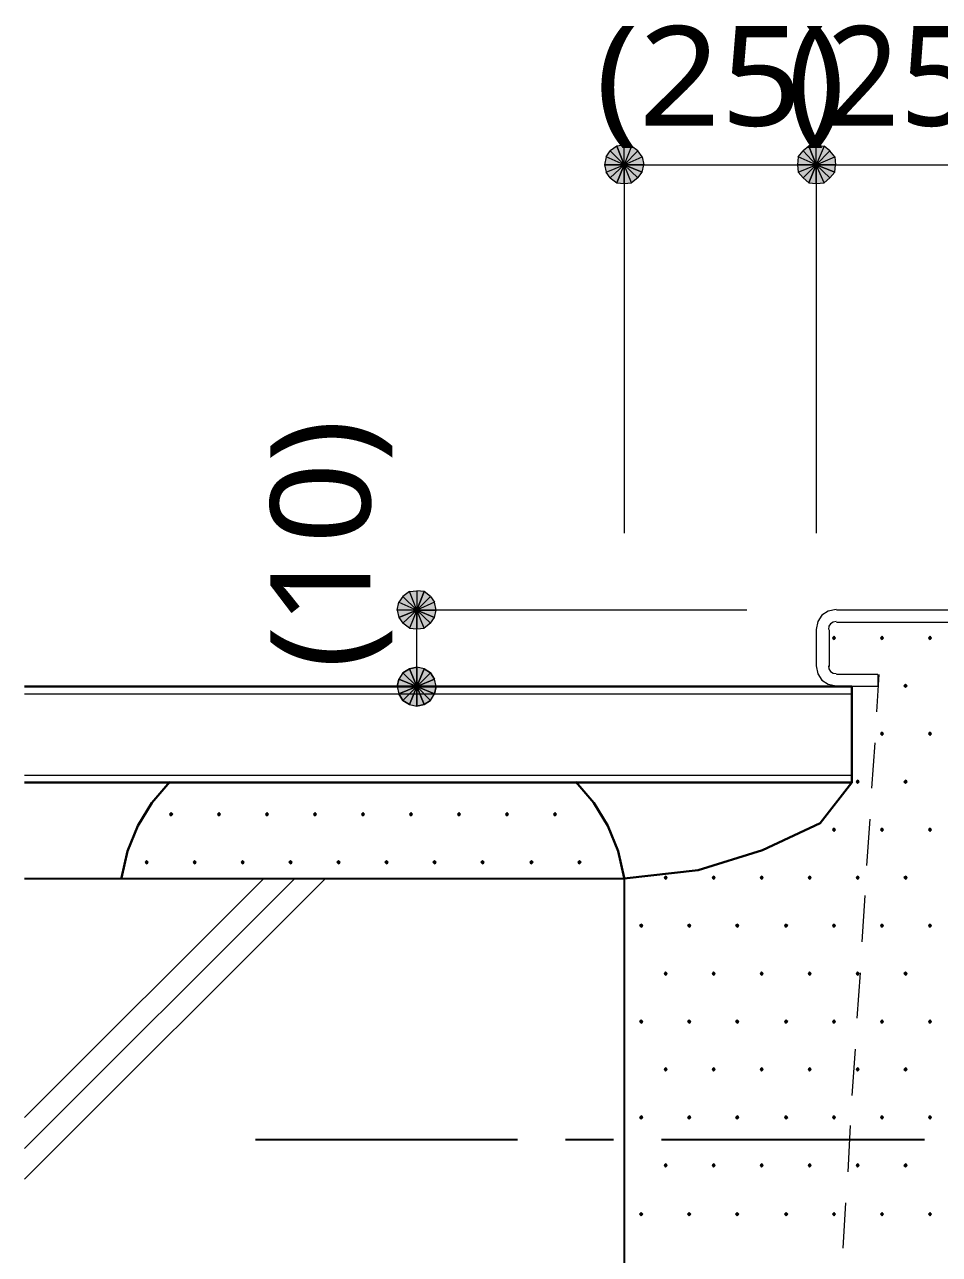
# Model space of a CAD drawing. Header units: millimetres. Extents: x 0 to 420, y 0 to 297.
# Drawn here: x 46.38 to 70.18, y 116.43 to 148.45 of the extents above; entities that cross this region are included whole.
import ezdxf
from ezdxf.enums import TextEntityAlignment as Align

# ---------------------------------------------------------------- set-up
doc = ezdxf.new("R2010")
doc.units = ezdxf.units.MM
doc.styles.add('kst32b', font='NotoSansJP-Variable.ttf')

msp = doc.modelspace()

# ---------------------------------------------------------------- hatches: boundary and pattern name
h = msp.add_hatch(color=7)
h.paths.add_polyline_path([(61.786, 145.288), (61.616, 145.161), (61.976, 144.801), (61.786, 145.288)])
h.paths.add_polyline_path([(61.616, 145.161), (61.976, 144.801), (61.51, 145.013), (61.616, 145.161)])
h.paths.add_polyline_path([(61.976, 144.801), (61.51, 145.013), (61.468, 144.801), (61.976, 144.801)])
h = msp.add_hatch(color=7)
h.paths.add_polyline_path([(62.336, 145.161), (62.167, 145.288), (61.976, 144.801), (62.336, 145.161)])
h.paths.add_polyline_path([(62.167, 145.288), (61.976, 144.801), (61.976, 145.309), (62.167, 145.288)])
h.paths.add_polyline_path([(61.976, 144.801), (61.976, 145.309), (61.786, 145.288), (61.976, 144.801)])
h = msp.add_hatch(color=7)
h.paths.add_polyline_path([(62.442, 144.611), (62.484, 144.801), (61.976, 144.801), (62.442, 144.611)])
h.paths.add_polyline_path([(62.484, 144.801), (61.976, 144.801), (62.442, 145.013), (62.484, 144.801)])
h.paths.add_polyline_path([(61.976, 144.801), (62.442, 145.013), (62.336, 145.161), (61.976, 144.801)])
h = msp.add_hatch(color=7)
h.paths.add_polyline_path([(66.781, 145.288), (66.633, 145.161), (66.971, 144.801), (66.781, 145.288)])
h.paths.add_polyline_path([(66.633, 145.161), (66.971, 144.801), (66.506, 145.013), (66.633, 145.161)])
h.paths.add_polyline_path([(66.971, 144.801), (66.506, 145.013), (66.485, 144.801), (66.971, 144.801)])
h = msp.add_hatch(color=7)
h.paths.add_polyline_path([(67.331, 145.161), (67.183, 145.288), (66.971, 144.801), (67.331, 145.161)])
h.paths.add_polyline_path([(67.183, 145.288), (66.971, 144.801), (66.971, 145.309), (67.183, 145.288)])
h.paths.add_polyline_path([(66.971, 144.801), (66.971, 145.309), (66.781, 145.288), (66.971, 144.801)])
h = msp.add_hatch(color=7)
h.paths.add_polyline_path([(67.458, 144.611), (67.479, 144.801), (66.971, 144.801), (67.458, 144.611)])
h.paths.add_polyline_path([(67.479, 144.801), (66.971, 144.801), (67.458, 145.013), (67.479, 144.801)])
h.paths.add_polyline_path([(66.971, 144.801), (67.458, 145.013), (67.331, 145.161), (66.971, 144.801)])
h = msp.add_hatch(color=7)
h.paths.add_polyline_path([(61.468, 144.801), (61.51, 144.611), (61.976, 144.801), (61.468, 144.801)])
h.paths.add_polyline_path([(61.51, 144.611), (61.976, 144.801), (61.616, 144.462), (61.51, 144.611)])
h.paths.add_polyline_path([(61.976, 144.801), (61.616, 144.462), (61.786, 144.335), (61.976, 144.801)])
for points in [[(61.786, 144.335), (61.976, 144.314), (61.976, 144.801), (61.786, 144.335)], [(66.781, 144.335), (66.971, 144.314), (66.971, 144.801), (66.781, 144.335)], [(57.044, 133.011), (57.087, 133.202), (56.579, 133.202), (57.044, 133.011)], [(67.437, 132.525), (67.416, 132.503), (67.395, 132.482), (67.416, 132.461), (67.437, 132.44), (67.458, 132.461), (67.479, 132.482), (67.458, 132.503), (67.437, 132.525)], [(68.686, 132.525), (68.665, 132.503), (68.644, 132.482), (68.665, 132.461), (68.686, 132.44), (68.707, 132.461), (68.728, 132.482), (68.707, 132.503), (68.686, 132.525)], [(69.935, 132.525), (69.913, 132.503), (69.892, 132.482), (69.913, 132.461), (69.935, 132.44), (69.956, 132.461), (69.977, 132.482), (69.956, 132.503), (69.935, 132.525)], [(56.113, 131.403), (56.071, 131.212), (56.579, 131.212), (56.113, 131.403)], [(57.044, 131.022), (57.087, 131.212), (56.579, 131.212), (57.044, 131.022)], [(69.3, 131.276), (69.279, 131.254), (69.257, 131.233), (69.279, 131.212), (69.3, 131.191), (69.321, 131.212), (69.342, 131.233), (69.321, 131.254), (69.3, 131.276)], [(68.686, 130.027), (68.665, 130.006), (68.644, 129.984), (68.665, 129.963), (68.686, 129.942), (68.707, 129.963), (68.728, 129.984), (68.707, 130.006), (68.686, 130.027)], [(69.935, 130.027), (69.913, 130.006), (69.892, 129.984), (69.913, 129.963), (69.935, 129.942), (69.956, 129.963), (69.977, 129.984), (69.956, 130.006), (69.935, 130.027)], [(68.051, 128.778), (68.03, 128.757), (68.009, 128.736), (68.03, 128.714), (68.051, 128.693), (68.072, 128.714), (68.093, 128.736), (68.072, 128.757), (68.051, 128.778)], [(69.3, 128.778), (69.279, 128.757), (69.257, 128.736), (69.279, 128.714), (69.3, 128.693), (69.321, 128.714), (69.342, 128.736), (69.321, 128.757), (69.3, 128.778)], [(50.186, 127.931), (50.165, 127.91), (50.144, 127.889), (50.165, 127.868), (50.186, 127.847), (50.207, 127.868), (50.229, 127.889), (50.207, 127.91), (50.186, 127.931)], [(51.435, 127.931), (51.414, 127.91), (51.393, 127.889), (51.414, 127.868), (51.435, 127.847), (51.456, 127.868), (51.477, 127.889), (51.456, 127.91), (51.435, 127.931)], [(52.684, 127.931), (52.663, 127.91), (52.641, 127.889), (52.663, 127.868), (52.684, 127.847), (52.705, 127.868), (52.726, 127.889), (52.705, 127.91), (52.684, 127.931)], [(53.933, 127.931), (53.912, 127.91), (53.89, 127.889), (53.912, 127.868), (53.933, 127.847), (53.954, 127.868), (53.975, 127.889), (53.954, 127.91), (53.933, 127.931)], [(55.182, 127.931), (55.16, 127.91), (55.139, 127.889), (55.16, 127.868), (55.182, 127.847), (55.203, 127.868), (55.224, 127.889), (55.203, 127.91), (55.182, 127.931)], [(56.43, 127.931), (56.409, 127.91), (56.388, 127.889), (56.409, 127.868), (56.43, 127.847), (56.452, 127.868), (56.473, 127.889), (56.452, 127.91), (56.43, 127.931)], [(57.679, 127.931), (57.658, 127.91), (57.637, 127.889), (57.658, 127.868), (57.679, 127.847), (57.7, 127.868), (57.721, 127.889), (57.7, 127.91), (57.679, 127.931)], [(58.928, 127.931), (58.907, 127.91), (58.886, 127.889), (58.907, 127.868), (58.928, 127.847), (58.949, 127.868), (58.97, 127.889), (58.949, 127.91), (58.928, 127.931)], [(60.177, 127.931), (60.156, 127.91), (60.135, 127.889), (60.156, 127.868), (60.177, 127.847), (60.198, 127.868), (60.219, 127.889), (60.198, 127.91), (60.177, 127.931)], [(67.437, 127.529), (67.416, 127.508), (67.395, 127.487), (67.416, 127.466), (67.437, 127.444), (67.458, 127.466), (67.479, 127.487), (67.458, 127.508), (67.437, 127.529)], [(68.686, 127.529), (68.665, 127.508), (68.644, 127.487), (68.665, 127.466), (68.686, 127.444), (68.707, 127.466), (68.728, 127.487), (68.707, 127.508), (68.686, 127.529)], [(69.935, 127.529), (69.913, 127.508), (69.892, 127.487), (69.913, 127.466), (69.935, 127.444), (69.956, 127.466), (69.977, 127.487), (69.956, 127.508), (69.935, 127.529)], [(49.551, 126.683), (49.53, 126.661), (49.509, 126.64), (49.53, 126.619), (49.551, 126.598), (49.572, 126.619), (49.594, 126.64), (49.572, 126.661), (49.551, 126.683)], [(50.8, 126.683), (50.779, 126.661), (50.758, 126.64), (50.779, 126.619), (50.8, 126.598), (50.821, 126.619), (50.842, 126.64), (50.821, 126.661), (50.8, 126.683)], [(52.049, 126.683), (52.028, 126.661), (52.007, 126.64), (52.028, 126.619), (52.049, 126.598), (52.07, 126.619), (52.091, 126.64), (52.07, 126.661), (52.049, 126.683)], [(53.298, 126.683), (53.277, 126.661), (53.255, 126.64), (53.277, 126.619), (53.298, 126.598), (53.319, 126.619), (53.34, 126.64), (53.319, 126.661), (53.298, 126.683)], [(54.546, 126.683), (54.525, 126.661), (54.504, 126.64), (54.525, 126.619), (54.546, 126.598), (54.568, 126.619), (54.589, 126.64), (54.568, 126.661), (54.546, 126.683)], [(55.795, 126.683), (55.774, 126.661), (55.753, 126.64), (55.774, 126.619), (55.795, 126.598), (55.816, 126.619), (55.838, 126.64), (55.816, 126.661), (55.795, 126.683)], [(57.044, 126.683), (57.023, 126.661), (57.002, 126.64), (57.023, 126.619), (57.044, 126.598), (57.065, 126.619), (57.087, 126.64), (57.065, 126.661), (57.044, 126.683)], [(58.293, 126.683), (58.272, 126.661), (58.251, 126.64), (58.272, 126.619), (58.293, 126.598), (58.314, 126.619), (58.335, 126.64), (58.314, 126.661), (58.293, 126.683)], [(59.563, 126.683), (59.542, 126.661), (59.521, 126.64), (59.542, 126.619), (59.563, 126.598), (59.584, 126.619), (59.605, 126.64), (59.584, 126.661), (59.563, 126.683)], [(60.812, 126.683), (60.791, 126.661), (60.77, 126.64), (60.791, 126.619), (60.812, 126.598), (60.833, 126.619), (60.854, 126.64), (60.833, 126.661), (60.812, 126.683)], [(63.056, 126.28), (63.034, 126.259), (63.013, 126.238), (63.034, 126.217), (63.056, 126.196), (63.077, 126.217), (63.098, 126.238), (63.077, 126.259), (63.056, 126.28)], [(64.304, 126.28), (64.283, 126.259), (64.262, 126.238), (64.283, 126.217), (64.304, 126.196), (64.326, 126.217), (64.347, 126.238), (64.326, 126.259), (64.304, 126.28)], [(65.553, 126.28), (65.532, 126.259), (65.511, 126.238), (65.532, 126.217), (65.553, 126.196), (65.574, 126.217), (65.596, 126.238), (65.574, 126.259), (65.553, 126.28)], [(66.802, 126.28), (66.781, 126.259), (66.76, 126.238), (66.781, 126.217), (66.802, 126.196), (66.823, 126.217), (66.844, 126.238), (66.823, 126.259), (66.802, 126.28)], [(68.051, 126.28), (68.03, 126.259), (68.009, 126.238), (68.03, 126.217), (68.051, 126.196), (68.072, 126.217), (68.093, 126.238), (68.072, 126.259), (68.051, 126.28)], [(69.3, 126.28), (69.279, 126.259), (69.257, 126.238), (69.279, 126.217), (69.3, 126.196), (69.321, 126.217), (69.342, 126.238), (69.321, 126.259), (69.3, 126.28)], [(62.421, 125.031), (62.399, 125.01), (62.378, 124.989), (62.399, 124.968), (62.421, 124.947), (62.442, 124.968), (62.463, 124.989), (62.442, 125.01), (62.421, 125.031)], [(63.669, 125.031), (63.648, 125.01), (63.627, 124.989), (63.648, 124.968), (63.669, 124.947), (63.691, 124.968), (63.712, 124.989), (63.691, 125.01), (63.669, 125.031)], [(64.918, 125.031), (64.897, 125.01), (64.876, 124.989), (64.897, 124.968), (64.918, 124.947), (64.939, 124.968), (64.961, 124.989), (64.939, 125.01), (64.918, 125.031)], [(66.188, 125.031), (66.167, 125.01), (66.146, 124.989), (66.167, 124.968), (66.188, 124.947), (66.209, 124.968), (66.231, 124.989), (66.209, 125.01), (66.188, 125.031)], [(67.437, 125.031), (67.416, 125.01), (67.395, 124.989), (67.416, 124.968), (67.437, 124.947), (67.458, 124.968), (67.479, 124.989), (67.458, 125.01), (67.437, 125.031)], [(68.686, 125.031), (68.665, 125.01), (68.644, 124.989), (68.665, 124.968), (68.686, 124.947), (68.707, 124.968), (68.728, 124.989), (68.707, 125.01), (68.686, 125.031)], [(69.935, 125.031), (69.913, 125.01), (69.892, 124.989), (69.913, 124.968), (69.935, 124.947), (69.956, 124.968), (69.977, 124.989), (69.956, 125.01), (69.935, 125.031)], [(63.056, 123.783), (63.034, 123.762), (63.013, 123.74), (63.034, 123.719), (63.056, 123.698), (63.077, 123.719), (63.098, 123.74), (63.077, 123.762), (63.056, 123.783)], [(64.304, 123.783), (64.283, 123.762), (64.262, 123.74), (64.283, 123.719), (64.304, 123.698), (64.326, 123.719), (64.347, 123.74), (64.326, 123.762), (64.304, 123.783)], [(65.553, 123.783), (65.532, 123.762), (65.511, 123.74), (65.532, 123.719), (65.553, 123.698), (65.574, 123.719), (65.596, 123.74), (65.574, 123.762), (65.553, 123.783)], [(66.802, 123.783), (66.781, 123.762), (66.76, 123.74), (66.781, 123.719), (66.802, 123.698), (66.823, 123.719), (66.844, 123.74), (66.823, 123.762), (66.802, 123.783)], [(68.051, 123.783), (68.03, 123.762), (68.009, 123.74), (68.03, 123.719), (68.051, 123.698), (68.072, 123.719), (68.093, 123.74), (68.072, 123.762), (68.051, 123.783)], [(69.3, 123.783), (69.279, 123.762), (69.257, 123.74), (69.279, 123.719), (69.3, 123.698), (69.321, 123.719), (69.342, 123.74), (69.321, 123.762), (69.3, 123.783)], [(62.421, 122.534), (62.399, 122.513), (62.378, 122.492), (62.399, 122.47), (62.421, 122.449), (62.442, 122.47), (62.463, 122.492), (62.442, 122.513), (62.421, 122.534)], [(63.669, 122.534), (63.648, 122.513), (63.627, 122.492), (63.648, 122.47), (63.669, 122.449), (63.691, 122.47), (63.712, 122.492), (63.691, 122.513), (63.669, 122.534)], [(64.918, 122.534), (64.897, 122.513), (64.876, 122.492), (64.897, 122.47), (64.918, 122.449), (64.939, 122.47), (64.961, 122.492), (64.939, 122.513), (64.918, 122.534)], [(66.188, 122.534), (66.167, 122.513), (66.146, 122.492), (66.167, 122.47), (66.188, 122.449), (66.209, 122.47), (66.231, 122.492), (66.209, 122.513), (66.188, 122.534)], [(67.437, 122.534), (67.416, 122.513), (67.395, 122.492), (67.416, 122.47), (67.437, 122.449), (67.458, 122.47), (67.479, 122.492), (67.458, 122.513), (67.437, 122.534)], [(68.686, 122.534), (68.665, 122.513), (68.644, 122.492), (68.665, 122.47), (68.686, 122.449), (68.707, 122.47), (68.728, 122.492), (68.707, 122.513), (68.686, 122.534)], [(69.935, 122.534), (69.913, 122.513), (69.892, 122.492), (69.913, 122.47), (69.935, 122.449), (69.956, 122.47), (69.977, 122.492), (69.956, 122.513), (69.935, 122.534)], [(63.056, 121.285), (63.034, 121.264), (63.013, 121.243), (63.034, 121.221), (63.056, 121.2), (63.077, 121.221), (63.098, 121.243), (63.077, 121.264), (63.056, 121.285)], [(64.304, 121.285), (64.283, 121.264), (64.262, 121.243), (64.283, 121.221), (64.304, 121.2), (64.326, 121.221), (64.347, 121.243), (64.326, 121.264), (64.304, 121.285)], [(65.553, 121.285), (65.532, 121.264), (65.511, 121.243), (65.532, 121.221), (65.553, 121.2), (65.574, 121.221), (65.596, 121.243), (65.574, 121.264), (65.553, 121.285)], [(66.802, 121.285), (66.781, 121.264), (66.76, 121.243), (66.781, 121.221), (66.802, 121.2), (66.823, 121.221), (66.844, 121.243), (66.823, 121.264), (66.802, 121.285)], [(68.051, 121.285), (68.03, 121.264), (68.009, 121.243), (68.03, 121.221), (68.051, 121.2), (68.072, 121.221), (68.093, 121.243), (68.072, 121.264), (68.051, 121.285)], [(69.3, 121.285), (69.279, 121.264), (69.257, 121.243), (69.279, 121.221), (69.3, 121.2), (69.321, 121.221), (69.342, 121.243), (69.321, 121.264), (69.3, 121.285)], [(62.421, 120.036), (62.399, 120.015), (62.378, 119.994), (62.399, 119.973), (62.421, 119.951), (62.442, 119.973), (62.463, 119.994), (62.442, 120.015), (62.421, 120.036)], [(63.669, 120.036), (63.648, 120.015), (63.627, 119.994), (63.648, 119.973), (63.669, 119.951), (63.691, 119.973), (63.712, 119.994), (63.691, 120.015), (63.669, 120.036)], [(64.918, 120.036), (64.897, 120.015), (64.876, 119.994), (64.897, 119.973), (64.918, 119.951), (64.939, 119.973), (64.961, 119.994), (64.939, 120.015), (64.918, 120.036)], [(66.188, 120.036), (66.167, 120.015), (66.146, 119.994), (66.167, 119.973), (66.188, 119.951), (66.209, 119.973), (66.231, 119.994), (66.209, 120.015), (66.188, 120.036)], [(67.437, 120.036), (67.416, 120.015), (67.395, 119.994), (67.416, 119.973), (67.437, 119.951), (67.458, 119.973), (67.479, 119.994), (67.458, 120.015), (67.437, 120.036)], [(68.686, 120.036), (68.665, 120.015), (68.644, 119.994), (68.665, 119.973), (68.686, 119.951), (68.707, 119.973), (68.728, 119.994), (68.707, 120.015), (68.686, 120.036)], [(69.935, 120.036), (69.913, 120.015), (69.892, 119.994), (69.913, 119.973), (69.935, 119.951), (69.956, 119.973), (69.977, 119.994), (69.956, 120.015), (69.935, 120.036)], [(63.056, 118.787), (63.034, 118.766), (63.013, 118.745), (63.034, 118.724), (63.056, 118.703), (63.077, 118.724), (63.098, 118.745), (63.077, 118.766), (63.056, 118.787)], [(64.304, 118.787), (64.283, 118.766), (64.262, 118.745), (64.283, 118.724), (64.304, 118.703), (64.326, 118.724), (64.347, 118.745), (64.326, 118.766), (64.304, 118.787)], [(65.553, 118.787), (65.532, 118.766), (65.511, 118.745), (65.532, 118.724), (65.553, 118.703), (65.574, 118.724), (65.596, 118.745), (65.574, 118.766), (65.553, 118.787)], [(66.802, 118.787), (66.781, 118.766), (66.76, 118.745), (66.781, 118.724), (66.802, 118.703), (66.823, 118.724), (66.844, 118.745), (66.823, 118.766), (66.802, 118.787)], [(68.051, 118.787), (68.03, 118.766), (68.009, 118.745), (68.03, 118.724), (68.051, 118.703), (68.072, 118.724), (68.093, 118.745), (68.072, 118.766), (68.051, 118.787)], [(69.3, 118.787), (69.279, 118.766), (69.257, 118.745), (69.279, 118.724), (69.3, 118.703), (69.321, 118.724), (69.342, 118.745), (69.321, 118.766), (69.3, 118.787)], [(62.421, 117.517), (62.399, 117.496), (62.378, 117.475), (62.399, 117.454), (62.421, 117.433), (62.442, 117.454), (62.463, 117.475), (62.442, 117.496), (62.421, 117.517)], [(63.669, 117.517), (63.648, 117.496), (63.627, 117.475), (63.648, 117.454), (63.669, 117.433), (63.691, 117.454), (63.712, 117.475), (63.691, 117.496), (63.669, 117.517)], [(64.918, 117.517), (64.897, 117.496), (64.876, 117.475), (64.897, 117.454), (64.918, 117.433), (64.939, 117.454), (64.961, 117.475), (64.939, 117.496), (64.918, 117.517)], [(66.188, 117.517), (66.167, 117.496), (66.146, 117.475), (66.167, 117.454), (66.188, 117.433), (66.209, 117.454), (66.231, 117.475), (66.209, 117.496), (66.188, 117.517)], [(67.437, 117.517), (67.416, 117.496), (67.395, 117.475), (67.416, 117.454), (67.437, 117.433), (67.458, 117.454), (67.479, 117.475), (67.458, 117.496), (67.437, 117.517)], [(68.686, 117.517), (68.665, 117.496), (68.644, 117.475), (68.665, 117.454), (68.686, 117.433), (68.707, 117.454), (68.728, 117.475), (68.707, 117.496), (68.686, 117.517)], [(69.935, 117.517), (69.913, 117.496), (69.892, 117.475), (69.913, 117.454), (69.935, 117.433), (69.956, 117.454), (69.977, 117.475), (69.956, 117.496), (69.935, 117.517)]]:
    msp.add_hatch(color=7).paths.add_polyline_path(points)
h = msp.add_hatch(color=7)
h.paths.add_polyline_path([(61.976, 144.314), (62.167, 144.335), (61.976, 144.801), (61.976, 144.314)])
h.paths.add_polyline_path([(62.167, 144.335), (61.976, 144.801), (62.336, 144.462), (62.167, 144.335)])
h.paths.add_polyline_path([(61.976, 144.801), (62.336, 144.462), (62.442, 144.611), (61.976, 144.801)])
h = msp.add_hatch(color=7)
h.paths.add_polyline_path([(66.485, 144.801), (66.506, 144.611), (66.971, 144.801), (66.485, 144.801)])
h.paths.add_polyline_path([(66.506, 144.611), (66.971, 144.801), (66.633, 144.462), (66.506, 144.611)])
h.paths.add_polyline_path([(66.971, 144.801), (66.633, 144.462), (66.781, 144.335), (66.971, 144.801)])
h = msp.add_hatch(color=7)
h.paths.add_polyline_path([(66.971, 144.314), (67.183, 144.335), (66.971, 144.801), (66.971, 144.314)])
h.paths.add_polyline_path([(67.183, 144.335), (66.971, 144.801), (67.331, 144.462), (67.183, 144.335)])
h.paths.add_polyline_path([(66.971, 144.801), (67.331, 144.462), (67.458, 144.611), (66.971, 144.801)])
h = msp.add_hatch(color=7)
h.paths.add_polyline_path([(56.219, 133.562), (56.113, 133.413), (56.579, 133.202), (56.219, 133.562)])
h.paths.add_polyline_path([(56.113, 133.413), (56.579, 133.202), (56.071, 133.202), (56.113, 133.413)])
h.paths.add_polyline_path([(56.579, 133.202), (56.071, 133.202), (56.113, 133.011), (56.579, 133.202)])
h = msp.add_hatch(color=7)
h.paths.add_polyline_path([(56.769, 133.689), (56.579, 133.71), (56.579, 133.202), (56.769, 133.689)])
h.paths.add_polyline_path([(56.579, 133.71), (56.579, 133.202), (56.388, 133.689), (56.579, 133.71)])
h.paths.add_polyline_path([(56.579, 133.202), (56.388, 133.689), (56.219, 133.562), (56.579, 133.202)])
h = msp.add_hatch(color=7)
h.paths.add_polyline_path([(57.087, 133.202), (57.044, 133.413), (56.579, 133.202), (57.087, 133.202)])
h.paths.add_polyline_path([(57.044, 133.413), (56.579, 133.202), (56.938, 133.562), (57.044, 133.413)])
h.paths.add_polyline_path([(56.579, 133.202), (56.938, 133.562), (56.769, 133.689), (56.579, 133.202)])
h = msp.add_hatch(color=7)
h.paths.add_polyline_path([(56.113, 133.011), (56.219, 132.863), (56.579, 133.202), (56.113, 133.011)])
h.paths.add_polyline_path([(56.219, 132.863), (56.579, 133.202), (56.388, 132.736), (56.219, 132.863)])
h.paths.add_polyline_path([(56.579, 133.202), (56.388, 132.736), (56.579, 132.715), (56.579, 133.202)])
h = msp.add_hatch(color=7)
h.paths.add_polyline_path([(56.579, 132.715), (56.769, 132.736), (56.579, 133.202), (56.579, 132.715)])
h.paths.add_polyline_path([(56.769, 132.736), (56.579, 133.202), (56.938, 132.863), (56.769, 132.736)])
h.paths.add_polyline_path([(56.579, 133.202), (56.938, 132.863), (57.044, 133.011), (56.579, 133.202)])
h = msp.add_hatch(color=7)
h.paths.add_polyline_path([(56.579, 131.72), (56.388, 131.678), (56.579, 131.212), (56.579, 131.72)])
h.paths.add_polyline_path([(56.388, 131.678), (56.579, 131.212), (56.219, 131.572), (56.388, 131.678)])
h.paths.add_polyline_path([(56.579, 131.212), (56.219, 131.572), (56.113, 131.403), (56.579, 131.212)])
h = msp.add_hatch(color=7)
h.paths.add_polyline_path([(56.769, 131.678), (56.579, 131.72), (56.579, 131.212), (56.769, 131.678)])
h.paths.add_polyline_path([(56.579, 131.72), (56.579, 131.212), (56.388, 131.678), (56.579, 131.72)])
h.paths.add_polyline_path([(56.579, 131.212), (56.388, 131.678), (56.219, 131.572), (56.579, 131.212)])
h = msp.add_hatch(color=7)
h.paths.add_polyline_path([(57.044, 131.403), (56.938, 131.572), (56.579, 131.212), (57.044, 131.403)])
h.paths.add_polyline_path([(56.938, 131.572), (56.579, 131.212), (56.769, 131.678), (56.938, 131.572)])
h.paths.add_polyline_path([(56.579, 131.212), (56.769, 131.678), (56.579, 131.72), (56.579, 131.212)])
h = msp.add_hatch(color=7)
h.paths.add_polyline_path([(57.087, 131.212), (57.044, 131.403), (56.579, 131.212), (57.087, 131.212)])
h.paths.add_polyline_path([(57.044, 131.403), (56.579, 131.212), (56.938, 131.572), (57.044, 131.403)])
h.paths.add_polyline_path([(56.579, 131.212), (56.938, 131.572), (56.769, 131.678), (56.579, 131.212)])
h = msp.add_hatch(color=7)
h.paths.add_polyline_path([(56.219, 131.572), (56.113, 131.403), (56.579, 131.212), (56.219, 131.572)])
h.paths.add_polyline_path([(56.113, 131.403), (56.579, 131.212), (56.071, 131.212), (56.113, 131.403)])
h.paths.add_polyline_path([(56.579, 131.212), (56.071, 131.212), (56.113, 131.022), (56.579, 131.212)])
h = msp.add_hatch(color=7)
h.paths.add_polyline_path([(56.938, 130.852), (57.044, 131.022), (56.579, 131.212), (56.938, 130.852)])
h.paths.add_polyline_path([(57.044, 131.022), (56.579, 131.212), (57.087, 131.212), (57.044, 131.022)])
h.paths.add_polyline_path([(56.579, 131.212), (57.087, 131.212), (57.044, 131.403), (56.579, 131.212)])
h = msp.add_hatch(color=7)
h.paths.add_polyline_path([(56.071, 131.212), (56.113, 131.022), (56.579, 131.212), (56.071, 131.212)])
h.paths.add_polyline_path([(56.113, 131.022), (56.579, 131.212), (56.219, 130.852), (56.113, 131.022)])
h.paths.add_polyline_path([(56.579, 131.212), (56.219, 130.852), (56.388, 130.746), (56.579, 131.212)])
h = msp.add_hatch(color=7)
h.paths.add_polyline_path([(56.113, 131.022), (56.219, 130.852), (56.579, 131.212), (56.113, 131.022)])
h.paths.add_polyline_path([(56.219, 130.852), (56.579, 131.212), (56.388, 130.746), (56.219, 130.852)])
h.paths.add_polyline_path([(56.579, 131.212), (56.388, 130.746), (56.579, 130.704), (56.579, 131.212)])
h = msp.add_hatch(color=7)
h.paths.add_polyline_path([(56.388, 130.746), (56.579, 130.704), (56.579, 131.212), (56.388, 130.746)])
h.paths.add_polyline_path([(56.579, 130.704), (56.579, 131.212), (56.769, 130.746), (56.579, 130.704)])
h.paths.add_polyline_path([(56.579, 131.212), (56.769, 130.746), (56.938, 130.852), (56.579, 131.212)])
h = msp.add_hatch(color=7)
h.paths.add_polyline_path([(56.579, 130.704), (56.769, 130.746), (56.579, 131.212), (56.579, 130.704)])
h.paths.add_polyline_path([(56.769, 130.746), (56.579, 131.212), (56.938, 130.852), (56.769, 130.746)])
h.paths.add_polyline_path([(56.579, 131.212), (56.938, 130.852), (57.044, 131.022), (56.579, 131.212)])

# ---------------------------------------------------------------- linework, layer by layer
at = {"lineweight": 0}
for points in [[(61.616, 145.161), (61.976, 144.801), (61.51, 145.013)], [(61.786, 145.288), (61.616, 145.161), (61.976, 144.801)], [(61.976, 144.801), (61.976, 145.309), (61.786, 145.288)], [(62.167, 145.288), (61.976, 144.801), (61.976, 145.309)], [(62.336, 145.161), (62.167, 145.288), (61.976, 144.801)], [(61.976, 144.801), (62.442, 145.013), (62.336, 145.161)], [(66.633, 145.161), (66.971, 144.801), (66.506, 145.013)], [(66.781, 145.288), (66.633, 145.161), (66.971, 144.801)], [(66.971, 144.801), (66.971, 145.309), (66.781, 145.288)], [(67.183, 145.288), (66.971, 144.801), (66.971, 145.309)], [(67.331, 145.161), (67.183, 145.288), (66.971, 144.801)], [(66.971, 144.801), (67.458, 145.013), (67.331, 145.161)], [(61.976, 144.801), (61.51, 145.013), (61.468, 144.801)], [(61.468, 144.801), (61.51, 144.611), (61.976, 144.801)], [(61.51, 144.611), (61.976, 144.801), (61.616, 144.462)], [(61.976, 144.801), (61.616, 144.462), (61.786, 144.335)], [(61.786, 144.335), (61.976, 144.314), (61.976, 144.801)], [(62.484, 144.801), (61.976, 144.801), (62.442, 145.013)], [(61.976, 144.314), (62.167, 144.335), (61.976, 144.801)], [(62.167, 144.335), (61.976, 144.801), (62.336, 144.462)], [(61.976, 144.801), (62.336, 144.462), (62.442, 144.611)], [(62.442, 144.611), (62.484, 144.801), (61.976, 144.801)], [(66.971, 144.801), (66.506, 145.013), (66.485, 144.801)], [(66.485, 144.801), (66.506, 144.611), (66.971, 144.801)], [(66.506, 144.611), (66.971, 144.801), (66.633, 144.462)], [(66.971, 144.801), (66.633, 144.462), (66.781, 144.335)], [(66.781, 144.335), (66.971, 144.314), (66.971, 144.801)], [(67.479, 144.801), (66.971, 144.801), (67.458, 145.013)], [(66.971, 144.314), (67.183, 144.335), (66.971, 144.801)], [(67.183, 144.335), (66.971, 144.801), (67.331, 144.462)], [(66.971, 144.801), (67.331, 144.462), (67.458, 144.611)], [(67.458, 144.611), (67.479, 144.801), (66.971, 144.801)], [(56.219, 133.562), (56.113, 133.413), (56.579, 133.202)], [(56.579, 133.202), (56.388, 133.689), (56.219, 133.562)], [(56.579, 133.71), (56.579, 133.202), (56.388, 133.689)], [(56.769, 133.689), (56.579, 133.71), (56.579, 133.202)], [(56.579, 133.202), (56.938, 133.562), (56.769, 133.689)], [(57.044, 133.413), (56.579, 133.202), (56.938, 133.562)], [(56.113, 133.413), (56.579, 133.202), (56.071, 133.202)], [(57.087, 133.202), (57.044, 133.413), (56.579, 133.202)], [(56.579, 133.202), (56.071, 133.202), (56.113, 133.011)], [(56.113, 133.011), (56.219, 132.863), (56.579, 133.202)], [(56.219, 132.863), (56.579, 133.202), (56.388, 132.736)], [(56.579, 133.202), (56.388, 132.736), (56.579, 132.715)], [(56.579, 132.715), (56.769, 132.736), (56.579, 133.202)], [(56.769, 132.736), (56.579, 133.202), (56.938, 132.863)], [(56.579, 133.202), (56.938, 132.863), (57.044, 133.011)], [(57.044, 133.011), (57.087, 133.202), (56.579, 133.202)], [(67.437, 132.525), (67.416, 132.503), (67.395, 132.482), (67.416, 132.461), (67.437, 132.44), (67.458, 132.461), (67.479, 132.482), (67.458, 132.503)], [(68.686, 132.525), (68.665, 132.503), (68.644, 132.482), (68.665, 132.461), (68.686, 132.44), (68.707, 132.461), (68.728, 132.482), (68.707, 132.503)], [(69.935, 132.525), (69.913, 132.503), (69.892, 132.482), (69.913, 132.461), (69.935, 132.44), (69.956, 132.461), (69.977, 132.482), (69.956, 132.503)], [(56.388, 131.678), (56.579, 131.212), (56.219, 131.572)], [(56.579, 131.212), (56.388, 131.678), (56.219, 131.572)], [(56.579, 131.72), (56.388, 131.678), (56.579, 131.212)], [(56.579, 131.72), (56.579, 131.212), (56.388, 131.678)], [(56.579, 131.212), (56.769, 131.678), (56.579, 131.72)], [(56.769, 131.678), (56.579, 131.72), (56.579, 131.212)], [(56.938, 131.572), (56.579, 131.212), (56.769, 131.678)], [(56.579, 131.212), (56.938, 131.572), (56.769, 131.678)], [(56.113, 131.403), (56.071, 131.212), (56.579, 131.212)], [(56.113, 131.403), (56.579, 131.212), (56.071, 131.212)], [(56.579, 131.212), (56.219, 131.572), (56.113, 131.403)], [(56.219, 131.572), (56.113, 131.403), (56.579, 131.212)], [(57.044, 131.403), (56.938, 131.572), (56.579, 131.212)], [(57.044, 131.403), (56.579, 131.212), (56.938, 131.572)], [(56.579, 131.212), (57.087, 131.212), (57.044, 131.403)], [(57.087, 131.212), (57.044, 131.403), (56.579, 131.212)], [(56.071, 131.212), (56.113, 131.022), (56.579, 131.212)], [(56.579, 131.212), (56.071, 131.212), (56.113, 131.022)], [(56.113, 131.022), (56.579, 131.212), (56.219, 130.852)], [(56.113, 131.022), (56.219, 130.852), (56.579, 131.212)], [(56.579, 131.212), (56.219, 130.852), (56.388, 130.746)], [(56.219, 130.852), (56.579, 131.212), (56.388, 130.746)], [(56.388, 130.746), (56.579, 130.704), (56.579, 131.212)], [(56.579, 131.212), (56.388, 130.746), (56.579, 130.704)], [(56.579, 130.704), (56.579, 131.212), (56.769, 130.746)], [(56.579, 131.212), (56.769, 130.746), (56.938, 130.852)], [(56.938, 130.852), (57.044, 131.022), (56.579, 131.212)], [(57.044, 131.022), (56.579, 131.212), (57.087, 131.212)], [(56.579, 130.704), (56.769, 130.746), (56.579, 131.212)], [(56.769, 130.746), (56.579, 131.212), (56.938, 130.852)], [(56.579, 131.212), (56.938, 130.852), (57.044, 131.022)], [(57.044, 131.022), (57.087, 131.212), (56.579, 131.212)], [(69.3, 131.276), (69.279, 131.254), (69.257, 131.233), (69.279, 131.212), (69.3, 131.191), (69.321, 131.212), (69.342, 131.233), (69.321, 131.254)], [(68.686, 130.027), (68.665, 130.006), (68.644, 129.984), (68.665, 129.963), (68.686, 129.942), (68.707, 129.963), (68.728, 129.984), (68.707, 130.006)], [(69.935, 130.027), (69.913, 130.006), (69.892, 129.984), (69.913, 129.963), (69.935, 129.942), (69.956, 129.963), (69.977, 129.984), (69.956, 130.006)], [(68.051, 128.778), (68.03, 128.757), (68.009, 128.736), (68.03, 128.714), (68.051, 128.693), (68.072, 128.714), (68.093, 128.736), (68.072, 128.757)], [(69.3, 128.778), (69.279, 128.757), (69.257, 128.736), (69.279, 128.714), (69.3, 128.693), (69.321, 128.714), (69.342, 128.736), (69.321, 128.757)], [(50.186, 127.931), (50.165, 127.91), (50.144, 127.889), (50.165, 127.868), (50.186, 127.847), (50.207, 127.868), (50.229, 127.889), (50.207, 127.91)], [(51.435, 127.931), (51.414, 127.91), (51.393, 127.889), (51.414, 127.868), (51.435, 127.847), (51.456, 127.868), (51.477, 127.889), (51.456, 127.91)], [(52.684, 127.931), (52.663, 127.91), (52.641, 127.889), (52.663, 127.868), (52.684, 127.847), (52.705, 127.868), (52.726, 127.889), (52.705, 127.91)], [(53.933, 127.931), (53.912, 127.91), (53.89, 127.889), (53.912, 127.868), (53.933, 127.847), (53.954, 127.868), (53.975, 127.889), (53.954, 127.91)], [(55.182, 127.931), (55.16, 127.91), (55.139, 127.889), (55.16, 127.868), (55.182, 127.847), (55.203, 127.868), (55.224, 127.889), (55.203, 127.91)], [(56.43, 127.931), (56.409, 127.91), (56.388, 127.889), (56.409, 127.868), (56.43, 127.847), (56.452, 127.868), (56.473, 127.889), (56.452, 127.91)], [(57.679, 127.931), (57.658, 127.91), (57.637, 127.889), (57.658, 127.868), (57.679, 127.847), (57.7, 127.868), (57.721, 127.889), (57.7, 127.91)], [(58.928, 127.931), (58.907, 127.91), (58.886, 127.889), (58.907, 127.868), (58.928, 127.847), (58.949, 127.868), (58.97, 127.889), (58.949, 127.91)], [(60.177, 127.931), (60.156, 127.91), (60.135, 127.889), (60.156, 127.868), (60.177, 127.847), (60.198, 127.868), (60.219, 127.889), (60.198, 127.91)], [(67.437, 127.529), (67.416, 127.508), (67.395, 127.487), (67.416, 127.466), (67.437, 127.444), (67.458, 127.466), (67.479, 127.487), (67.458, 127.508)], [(68.686, 127.529), (68.665, 127.508), (68.644, 127.487), (68.665, 127.466), (68.686, 127.444), (68.707, 127.466), (68.728, 127.487), (68.707, 127.508)], [(69.935, 127.529), (69.913, 127.508), (69.892, 127.487), (69.913, 127.466), (69.935, 127.444), (69.956, 127.466), (69.977, 127.487), (69.956, 127.508)], [(49.551, 126.683), (49.53, 126.661), (49.509, 126.64), (49.53, 126.619), (49.551, 126.598), (49.572, 126.619), (49.594, 126.64), (49.572, 126.661)], [(50.8, 126.683), (50.779, 126.661), (50.758, 126.64), (50.779, 126.619), (50.8, 126.598), (50.821, 126.619), (50.842, 126.64), (50.821, 126.661)], [(52.049, 126.683), (52.028, 126.661), (52.007, 126.64), (52.028, 126.619), (52.049, 126.598), (52.07, 126.619), (52.091, 126.64), (52.07, 126.661)], [(53.298, 126.683), (53.277, 126.661), (53.255, 126.64), (53.277, 126.619), (53.298, 126.598), (53.319, 126.619), (53.34, 126.64), (53.319, 126.661)], [(54.546, 126.683), (54.525, 126.661), (54.504, 126.64), (54.525, 126.619), (54.546, 126.598), (54.568, 126.619), (54.589, 126.64), (54.568, 126.661)], [(55.795, 126.683), (55.774, 126.661), (55.753, 126.64), (55.774, 126.619), (55.795, 126.598), (55.816, 126.619), (55.838, 126.64), (55.816, 126.661)], [(57.044, 126.683), (57.023, 126.661), (57.002, 126.64), (57.023, 126.619), (57.044, 126.598), (57.065, 126.619), (57.087, 126.64), (57.065, 126.661)], [(58.293, 126.683), (58.272, 126.661), (58.251, 126.64), (58.272, 126.619), (58.293, 126.598), (58.314, 126.619), (58.335, 126.64), (58.314, 126.661)], [(59.563, 126.683), (59.542, 126.661), (59.521, 126.64), (59.542, 126.619), (59.563, 126.598), (59.584, 126.619), (59.605, 126.64), (59.584, 126.661)], [(60.812, 126.683), (60.791, 126.661), (60.77, 126.64), (60.791, 126.619), (60.812, 126.598), (60.833, 126.619), (60.854, 126.64), (60.833, 126.661)], [(63.056, 126.28), (63.034, 126.259), (63.013, 126.238), (63.034, 126.217), (63.056, 126.196), (63.077, 126.217), (63.098, 126.238), (63.077, 126.259)], [(64.304, 126.28), (64.283, 126.259), (64.262, 126.238), (64.283, 126.217), (64.304, 126.196), (64.326, 126.217), (64.347, 126.238), (64.326, 126.259)], [(65.553, 126.28), (65.532, 126.259), (65.511, 126.238), (65.532, 126.217), (65.553, 126.196), (65.574, 126.217), (65.596, 126.238), (65.574, 126.259)], [(66.802, 126.28), (66.781, 126.259), (66.76, 126.238), (66.781, 126.217), (66.802, 126.196), (66.823, 126.217), (66.844, 126.238), (66.823, 126.259)], [(68.051, 126.28), (68.03, 126.259), (68.009, 126.238), (68.03, 126.217), (68.051, 126.196), (68.072, 126.217), (68.093, 126.238), (68.072, 126.259)], [(69.3, 126.28), (69.279, 126.259), (69.257, 126.238), (69.279, 126.217), (69.3, 126.196), (69.321, 126.217), (69.342, 126.238), (69.321, 126.259)], [(62.421, 125.031), (62.399, 125.01), (62.378, 124.989), (62.399, 124.968), (62.421, 124.947), (62.442, 124.968), (62.463, 124.989), (62.442, 125.01)], [(63.669, 125.031), (63.648, 125.01), (63.627, 124.989), (63.648, 124.968), (63.669, 124.947), (63.691, 124.968), (63.712, 124.989), (63.691, 125.01)], [(64.918, 125.031), (64.897, 125.01), (64.876, 124.989), (64.897, 124.968), (64.918, 124.947), (64.939, 124.968), (64.961, 124.989), (64.939, 125.01)], [(66.188, 125.031), (66.167, 125.01), (66.146, 124.989), (66.167, 124.968), (66.188, 124.947), (66.209, 124.968), (66.231, 124.989), (66.209, 125.01)], [(67.437, 125.031), (67.416, 125.01), (67.395, 124.989), (67.416, 124.968), (67.437, 124.947), (67.458, 124.968), (67.479, 124.989), (67.458, 125.01)], [(68.686, 125.031), (68.665, 125.01), (68.644, 124.989), (68.665, 124.968), (68.686, 124.947), (68.707, 124.968), (68.728, 124.989), (68.707, 125.01)], [(69.935, 125.031), (69.913, 125.01), (69.892, 124.989), (69.913, 124.968), (69.935, 124.947), (69.956, 124.968), (69.977, 124.989), (69.956, 125.01)], [(63.056, 123.783), (63.034, 123.762), (63.013, 123.74), (63.034, 123.719), (63.056, 123.698), (63.077, 123.719), (63.098, 123.74), (63.077, 123.762)], [(64.304, 123.783), (64.283, 123.762), (64.262, 123.74), (64.283, 123.719), (64.304, 123.698), (64.326, 123.719), (64.347, 123.74), (64.326, 123.762)], [(65.553, 123.783), (65.532, 123.762), (65.511, 123.74), (65.532, 123.719), (65.553, 123.698), (65.574, 123.719), (65.596, 123.74), (65.574, 123.762)], [(66.802, 123.783), (66.781, 123.762), (66.76, 123.74), (66.781, 123.719), (66.802, 123.698), (66.823, 123.719), (66.844, 123.74), (66.823, 123.762)], [(68.051, 123.783), (68.03, 123.762), (68.009, 123.74), (68.03, 123.719), (68.051, 123.698), (68.072, 123.719), (68.093, 123.74), (68.072, 123.762)], [(69.3, 123.783), (69.279, 123.762), (69.257, 123.74), (69.279, 123.719), (69.3, 123.698), (69.321, 123.719), (69.342, 123.74), (69.321, 123.762)], [(62.421, 122.534), (62.399, 122.513), (62.378, 122.492), (62.399, 122.47), (62.421, 122.449), (62.442, 122.47), (62.463, 122.492), (62.442, 122.513)], [(63.669, 122.534), (63.648, 122.513), (63.627, 122.492), (63.648, 122.47), (63.669, 122.449), (63.691, 122.47), (63.712, 122.492), (63.691, 122.513)], [(64.918, 122.534), (64.897, 122.513), (64.876, 122.492), (64.897, 122.47), (64.918, 122.449), (64.939, 122.47), (64.961, 122.492), (64.939, 122.513)], [(66.188, 122.534), (66.167, 122.513), (66.146, 122.492), (66.167, 122.47), (66.188, 122.449), (66.209, 122.47), (66.231, 122.492), (66.209, 122.513)], [(67.437, 122.534), (67.416, 122.513), (67.395, 122.492), (67.416, 122.47), (67.437, 122.449), (67.458, 122.47), (67.479, 122.492), (67.458, 122.513)], [(68.686, 122.534), (68.665, 122.513), (68.644, 122.492), (68.665, 122.47), (68.686, 122.449), (68.707, 122.47), (68.728, 122.492), (68.707, 122.513)], [(69.935, 122.534), (69.913, 122.513), (69.892, 122.492), (69.913, 122.47), (69.935, 122.449), (69.956, 122.47), (69.977, 122.492), (69.956, 122.513)], [(63.056, 121.285), (63.034, 121.264), (63.013, 121.243), (63.034, 121.221), (63.056, 121.2), (63.077, 121.221), (63.098, 121.243), (63.077, 121.264)], [(64.304, 121.285), (64.283, 121.264), (64.262, 121.243), (64.283, 121.221), (64.304, 121.2), (64.326, 121.221), (64.347, 121.243), (64.326, 121.264)], [(65.553, 121.285), (65.532, 121.264), (65.511, 121.243), (65.532, 121.221), (65.553, 121.2), (65.574, 121.221), (65.596, 121.243), (65.574, 121.264)], [(66.802, 121.285), (66.781, 121.264), (66.76, 121.243), (66.781, 121.221), (66.802, 121.2), (66.823, 121.221), (66.844, 121.243), (66.823, 121.264)], [(68.051, 121.285), (68.03, 121.264), (68.009, 121.243), (68.03, 121.221), (68.051, 121.2), (68.072, 121.221), (68.093, 121.243), (68.072, 121.264)], [(69.3, 121.285), (69.279, 121.264), (69.257, 121.243), (69.279, 121.221), (69.3, 121.2), (69.321, 121.221), (69.342, 121.243), (69.321, 121.264)], [(62.421, 120.036), (62.399, 120.015), (62.378, 119.994), (62.399, 119.973), (62.421, 119.951), (62.442, 119.973), (62.463, 119.994), (62.442, 120.015)], [(63.669, 120.036), (63.648, 120.015), (63.627, 119.994), (63.648, 119.973), (63.669, 119.951), (63.691, 119.973), (63.712, 119.994), (63.691, 120.015)], [(64.918, 120.036), (64.897, 120.015), (64.876, 119.994), (64.897, 119.973), (64.918, 119.951), (64.939, 119.973), (64.961, 119.994), (64.939, 120.015)], [(66.188, 120.036), (66.167, 120.015), (66.146, 119.994), (66.167, 119.973), (66.188, 119.951), (66.209, 119.973), (66.231, 119.994), (66.209, 120.015)], [(67.437, 120.036), (67.416, 120.015), (67.395, 119.994), (67.416, 119.973), (67.437, 119.951), (67.458, 119.973), (67.479, 119.994), (67.458, 120.015)], [(68.686, 120.036), (68.665, 120.015), (68.644, 119.994), (68.665, 119.973), (68.686, 119.951), (68.707, 119.973), (68.728, 119.994), (68.707, 120.015)], [(69.935, 120.036), (69.913, 120.015), (69.892, 119.994), (69.913, 119.973), (69.935, 119.951), (69.956, 119.973), (69.977, 119.994), (69.956, 120.015)], [(63.056, 118.787), (63.034, 118.766), (63.013, 118.745), (63.034, 118.724), (63.056, 118.703), (63.077, 118.724), (63.098, 118.745), (63.077, 118.766)], [(64.304, 118.787), (64.283, 118.766), (64.262, 118.745), (64.283, 118.724), (64.304, 118.703), (64.326, 118.724), (64.347, 118.745), (64.326, 118.766)], [(65.553, 118.787), (65.532, 118.766), (65.511, 118.745), (65.532, 118.724), (65.553, 118.703), (65.574, 118.724), (65.596, 118.745), (65.574, 118.766)], [(66.802, 118.787), (66.781, 118.766), (66.76, 118.745), (66.781, 118.724), (66.802, 118.703), (66.823, 118.724), (66.844, 118.745), (66.823, 118.766)], [(68.051, 118.787), (68.03, 118.766), (68.009, 118.745), (68.03, 118.724), (68.051, 118.703), (68.072, 118.724), (68.093, 118.745), (68.072, 118.766)], [(69.3, 118.787), (69.279, 118.766), (69.257, 118.745), (69.279, 118.724), (69.3, 118.703), (69.321, 118.724), (69.342, 118.745), (69.321, 118.766)], [(62.421, 117.517), (62.399, 117.496), (62.378, 117.475), (62.399, 117.454), (62.421, 117.433), (62.442, 117.454), (62.463, 117.475), (62.442, 117.496)], [(63.669, 117.517), (63.648, 117.496), (63.627, 117.475), (63.648, 117.454), (63.669, 117.433), (63.691, 117.454), (63.712, 117.475), (63.691, 117.496)], [(64.918, 117.517), (64.897, 117.496), (64.876, 117.475), (64.897, 117.454), (64.918, 117.433), (64.939, 117.454), (64.961, 117.475), (64.939, 117.496)], [(66.188, 117.517), (66.167, 117.496), (66.146, 117.475), (66.167, 117.454), (66.188, 117.433), (66.209, 117.454), (66.231, 117.475), (66.209, 117.496)], [(67.437, 117.517), (67.416, 117.496), (67.395, 117.475), (67.416, 117.454), (67.437, 117.433), (67.458, 117.454), (67.479, 117.475), (67.458, 117.496)], [(68.686, 117.517), (68.665, 117.496), (68.644, 117.475), (68.665, 117.454), (68.686, 117.433), (68.707, 117.454), (68.728, 117.475), (68.707, 117.496)], [(69.935, 117.517), (69.913, 117.496), (69.892, 117.475), (69.913, 117.454), (69.935, 117.433), (69.956, 117.454), (69.977, 117.475), (69.956, 117.496)]]:
    msp.add_lwpolyline(points, close=True, dxfattribs=at)
at = {"lineweight": 13}
for points in [[(61.976, 144.801), (61.976, 135.213)], [(61.976, 144.801), (66.971, 144.801), (71.988, 144.801), (72.581, 144.801)], [(66.971, 144.801), (66.971, 135.213)], [(65.172, 133.202), (56.536, 133.202)], [(56.579, 131.212), (56.579, 133.202)], [(67.49, 133.223), (67.288, 133.182), (67.123, 133.071), (67.012, 132.906), (66.971, 132.704)], [(67.49, 132.905), (67.412, 132.89), (67.348, 132.847), (67.305, 132.783), (67.289, 132.704)], [(71.459, 133.202), (67.501, 133.202)], [(66.971, 132.694), (66.971, 131.741)], [(67.31, 132.694), (67.31, 131.741)], [(71.459, 132.884), (67.501, 132.884)], [(66.971, 131.752), (67.012, 131.55), (67.123, 131.385), (67.288, 131.274), (67.49, 131.233)], [(67.289, 131.752), (67.305, 131.674), (67.348, 131.61), (67.412, 131.567), (67.49, 131.551)], [(68.58, 131.53), (67.501, 131.53)], [(68.58, 131.53), (68.58, 131.212), (67.501, 131.212)], [(68.601, 131.53), (68.538, 130.556)], [(46.376, 131.022), (67.903, 131.022)], [(68.495, 129.752), (68.411, 128.566)], [(46.376, 128.905), (67.903, 128.905)], [(68.368, 127.762), (68.284, 126.555)], [(46.376, 119.994), (52.599, 126.217)], [(46.376, 119.189), (53.404, 126.217)], [(46.376, 118.385), (54.208, 126.217)], [(68.241, 125.772), (68.157, 124.566)], [(68.114, 123.762), (68.03, 122.576)], [(67.987, 121.772), (67.903, 120.565)], [(67.86, 119.782), (67.797, 118.576)], [(67.733, 117.771), (67.67, 116.586)]]:
    msp.add_lwpolyline(points, dxfattribs=at)
at = {"lineweight": 30}
for points in [[(46.376, 131.212), (67.903, 131.212)], [(67.077, 127.656), (67.903, 128.714), (67.903, 131.212)], [(46.376, 128.714), (67.903, 128.714)], [(50.151, 128.731), (49.687, 128.189), (49.319, 127.584), (49.054, 126.927), (48.896, 126.231)], [(61.975, 126.231), (61.817, 126.927), (61.552, 127.584), (61.184, 128.189), (60.72, 128.731)], [(65.574, 126.958), (67.077, 127.656)], [(61.976, 126.217), (63.902, 126.429), (65.574, 126.958)]]:
    msp.add_lwpolyline(points, dxfattribs=at)
at = {"lineweight": 25}
for points in [[(46.376, 126.217), (61.976, 126.217)], [(61.976, 126.217), (61.976, 104.204)], [(52.387, 119.422), (59.203, 119.422)], [(60.452, 119.422), (61.701, 119.422)], [(62.95, 119.422), (69.787, 119.422)]]:
    msp.add_lwpolyline(points, dxfattribs=at)

# ---------------------------------------------------------------- texts
at = {"style": 'kst32b'}
for s, p, p2 in [('(25)', (61.235, 145.817), (67.732, 145.817)), ('(25)(3～5)', (66.231, 145.817), (81.395, 145.817)), ('(10)', (55.372, 131.678), (55.372, 138.175))]:
    msp.add_text(s, height=2.5989, dxfattribs=at).set_placement(p, p2, align=Align.FIT)

doc.saveas('drawing.dxf')
